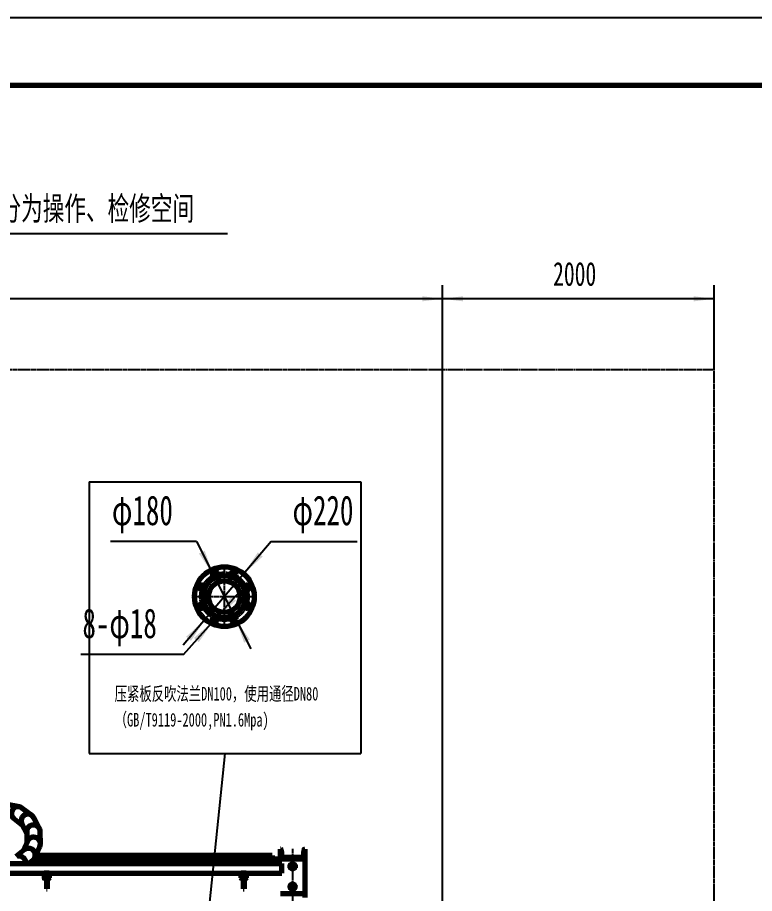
# Model space of a CAD drawing. Header units: millimetres. Extents: x -14850 to 14850, y -10500 to 10500.
# Drawn here: x -2473 to 2955, y 4052 to 10500 of the extents above; entities that cross this region are included whole.
import ezdxf

# ---------------------------------------------------------------- set-up
doc = ezdxf.new("R2010")
doc.units = ezdxf.units.MM
doc.linetypes.add('EB_DASHDOT', pattern=[39, 30, -3, 3, -3])
doc.linetypes.add('EB_DASHDOTDOT', pattern=[45, 30, -3, 3, -3, 3, -3])
for name, color, linetype, lineweight in [('CAXA0', 7, 'Continuous', 70), ('CAXA1', 1, 'EB_DASHDOT', 25), ('CAXA3', 7, 'Continuous', 25), ('CAXA4', 3, 'Continuous', 25)]:
    doc.layers.add(name, color=color, linetype=linetype, lineweight=lineweight)
doc.styles.add('标准', font='', dxfattribs={"width": 0.667})
doc.styles.get('标准').set_extended_font_data('NSimSun')
doc.dimstyles.new('标准', dxfattribs={"dimscale": 50, "dimtxt": 3.5, "dimasz": 3, "dimexe": 2, "dimexo": 0, "dimtad": 1, "dimdec": 1, "dimzin": 12, "dimdsep": 46, "dimtxsty": '标准', "dimcen": 0, "dimdle": 4, "dimaunit": 1, "dimazin": 2, "dimtfac": 1, "dimtdec": 3, "dimtmove": 0, "dimatfit": 3, "dimfxl": 0, "dimtolj": 1, "dimtzin": 0, "dimarcsym": 0})

# ---------------------------------------------------------------- blocks, each defined once
blk = doc.blocks.new('CAXBLOCK0', base_point=(14350, -10000))
at = {"layer": 'CAXA0', "linetype": 'Continuous', "lineweight": 70}
blk.add_line((14350, 10000), (-13600, 10000), dxfattribs=at)
at = {"layer": 'CAXA3', "linetype": 'Continuous', "lineweight": 25}
blk.add_line((-14850, 10500), (14850, 10500), dxfattribs=at)
blk = doc.blocks.new('CAXBLOCK154', base_point=(-2257.4, 4201.7))
at = {"layer": 'CAXA0'}
for p, q in [((-2277.4, 4196.7), (-2277.4, 4166.7)), ((-2273.4, 4193.7), (-2273.4, 4169.7)), ((-2242.4, 4201.7), (-2272.4, 4201.7)), ((-2245.4, 4197.7), (-2269.4, 4197.7)), ((-2241.4, 4169.7), (-2241.4, 4193.7)), ((-2237.4, 4166.7), (-2237.4, 4196.7)), ((-2272.4, 4161.7), (-2242.4, 4161.7)), ((-2269.4, 4165.7), (-2245.4, 4165.7)), ((-2260.4, 4161.7), (-2260.4, 4086.7)), ((-2254.4, 4161.7), (-2254.4, 4086.7)), ((-2260.4, 4086.7), (-2254.4, 4086.7))]:
    blk.add_line(p, q, dxfattribs=at)
for centre, radius, start, end in [((-2272.4, 4196.7), 5, 90, 180), ((-2269.4, 4193.7), 4, 90, 180), ((-2245.4, 4193.7), 4, 0, 90), ((-2242.4, 4196.7), 5, 0, 90), ((-2272.4, 4166.7), 5, 180, 270), ((-2269.4, 4169.7), 4, 180, 270), ((-2245.4, 4169.7), 4, 270, 0), ((-2242.4, 4166.7), 5, 270, 0)]:
    blk.add_arc(centre, radius, start, end, dxfattribs=at)
at = {"layer": 'CAXA1', "linetype": 'EB_DASHDOT', "lineweight": 25}
blk.add_line((-2257.4, 4205.8), (-2257.4, 4157.1), dxfattribs=at)
blk = doc.blocks.new('CAXBLOCK187', base_point=(-447.4, 4251.7))
at = {"layer": 'CAXA0'}
for p, q in [((-465.4, 4262.1), (-447.4, 4272.5)), ((-465.4, 4241.3), (-465.4, 4262.1)), ((-447.4, 4272.5), (-429.4, 4262.1)), ((-429.4, 4262.1), (-429.4, 4241.3)), ((-447.4, 4230.9), (-465.4, 4241.3)), ((-429.4, 4241.3), (-447.4, 4230.9))]:
    blk.add_line(p, q, dxfattribs=at)
blk.add_circle((-447.4, 4251.7), 18, dxfattribs=at)
at = {"layer": 'CAXA1', "linetype": 'EB_DASHDOT', "lineweight": 25}
for p, q in [((-447.4, 4227.9), (-447.4, 4275.5)), ((-468.4, 4251.7), (-426.4, 4251.7))]:
    blk.add_line(p, q, dxfattribs=at)
blk = doc.blocks.new('CAXBLOCK188', base_point=(-447.4, 4101.7))
at = {"layer": 'CAXA0'}
for p, q in [((-447.4, 4122.5), (-465.4, 4112.1)), ((-465.4, 4112.1), (-465.4, 4091.3)), ((-465.4, 4091.3), (-447.4, 4080.9)), ((-429.4, 4112.1), (-447.4, 4122.5)), ((-447.4, 4080.9), (-429.4, 4091.3)), ((-429.4, 4091.3), (-429.4, 4112.1))]:
    blk.add_line(p, q, dxfattribs=at)
blk.add_circle((-447.4, 4101.7), 18, dxfattribs=at)
at = {"layer": 'CAXA1', "linetype": 'EB_DASHDOT', "lineweight": 25}
for p, q in [((-468.4, 4101.7), (-426.4, 4101.7)), ((-447.4, 4125.5), (-447.4, 4077.9))]:
    blk.add_line(p, q, dxfattribs=at)
blk = doc.blocks.new('CAXBLOCK189', base_point=(-807.4, 4201.7))
at = {"layer": 'CAXA0'}
for p, q in [((-827.4, 4196.7), (-827.4, 4166.7)), ((-823.4, 4193.7), (-823.4, 4169.7)), ((-792.4, 4201.7), (-822.4, 4201.7)), ((-795.4, 4197.7), (-819.4, 4197.7)), ((-791.4, 4169.7), (-791.4, 4193.7)), ((-787.4, 4166.7), (-787.4, 4196.7)), ((-822.4, 4161.7), (-792.4, 4161.7)), ((-819.4, 4165.7), (-795.4, 4165.7)), ((-810.4, 4161.7), (-810.4, 4086.7)), ((-804.4, 4161.7), (-804.4, 4086.7)), ((-810.4, 4086.7), (-804.4, 4086.7))]:
    blk.add_line(p, q, dxfattribs=at)
for centre, radius, start, end in [((-822.4, 4196.7), 5, 90, 180), ((-819.4, 4193.7), 4, 90, 180), ((-795.4, 4193.7), 4, 0, 90), ((-792.4, 4196.7), 5, 0, 90), ((-822.4, 4166.7), 5, 180, 270), ((-819.4, 4169.7), 4, 180, 270), ((-795.4, 4169.7), 4, 270, 0), ((-792.4, 4166.7), 5, 270, 0)]:
    blk.add_arc(centre, radius, start, end, dxfattribs=at)
at = {"layer": 'CAXA1', "linetype": 'EB_DASHDOT', "lineweight": 25}
blk.add_line((-807.4, 4205.8), (-807.4, 4157.1), dxfattribs=at)
blk = doc.blocks.new('*D216')
at = {"layer": 'CAXA4', "linetype": 'Continuous', "lineweight": 25}
for points in [[(-1031, 6397.3), (-1136.7, 6553.9), (-1094.8, 6575.1)], [(-868.1, 6076.2), (-804.3, 5898.4), (-762.5, 5919.6)]]:
    blk.add_hatch(color=0, dxfattribs=at).paths.add_polyline_path(points, flags=0)
at = {"layer": 'CAXA4', "color": 0, "linetype": 'Continuous', "lineweight": 25}
for q in [(-1788.6, 6642.7), (-755.1, 5853.2)]:
    blk.add_line((-1155.4, 6642.7), q, dxfattribs=at)
at = {"layer": 'CAXA4', "color": 0, "linetype": 'Continuous', "lineweight": 25, "insert": (-1777.7, 6981.5), "char_height": 218.75, "attachment_point": 1, "style": '标准'}
blk.add_mtext('\\fNSimSun|b0|i0|p34;φ180', dxfattribs=at)
blk = doc.blocks.new('*D217')
at = {"layer": 'CAXA4', "linetype": 'Continuous', "lineweight": 25}
for points in [[(-1006.4, 6083.9), (-863.9, 6207.9), (-898.8, 6239.2)], [(-1030.4, 6057.1), (-1138.1, 5901.8), (-1173, 5933)]]:
    blk.add_hatch(color=0, dxfattribs=at).paths.add_polyline_path(points, flags=0)
at = {"layer": 'CAXA4', "color": 0, "linetype": 'Continuous', "lineweight": 25}
for q in [(-839.6, 6270.1), (-2005.8, 5811)]:
    blk.add_line((-1250.8, 5811), q, dxfattribs=at)
at = {"layer": 'CAXA4', "color": 0, "linetype": 'Continuous', "lineweight": 25, "insert": (-1994.9, 6149.8), "char_height": 218.75, "attachment_point": 1, "style": '标准'}
blk.add_mtext('\\fNSimSun|b0|i0|p34;8-φ18', dxfattribs=at)
blk = doc.blocks.new('*D218')
at = {"layer": 'CAXA4', "linetype": 'Continuous', "lineweight": 25}
for points in [[(-807.1, 6404.4), (-703.6, 6562.5), (-667.8, 6532.1)], [(-1092, 6069.1), (-1231.3, 5941.4), (-1195.5, 5911)]]:
    blk.add_hatch(color=0, dxfattribs=at).paths.add_polyline_path(points, flags=0)
at = {"layer": 'CAXA4', "color": 0, "linetype": 'Continuous', "lineweight": 25}
for q in [(-1253.9, 5878.6), (28.6, 6642.7)]:
    blk.add_line((-604.6, 6642.7), q, dxfattribs=at)
at = {"layer": 'CAXA4', "color": 0, "linetype": 'Continuous', "lineweight": 25, "insert": (-447.8, 6981.5), "char_height": 218.75, "attachment_point": 1, "style": '标准'}
blk.add_mtext('\\fNSimSun|b0|i0|p34;φ220', dxfattribs=at)
blk = doc.blocks.new('*D846')
at = {"layer": 'CAXA4', "linetype": 'Continuous', "lineweight": 25}
blk.add_hatch(color=0, dxfattribs=at).paths.add_polyline_path([(-4194.1, 7915.7), (-4087.2, 8022.7), (-4116.9, 8045.7)], flags=0)
at = {"layer": 'CAXA4', "color": 0, "linetype": 'Continuous', "lineweight": 25}
for p, q in [((-4194.1, 7915.7), (-3420.6, 8911.1)), ((-3420.6, 8911.1), (-926.8, 8911.1))]:
    blk.add_line(p, q, dxfattribs=at)
at = {"layer": 'CAXA4', "color": 0, "linetype": 'Continuous', "lineweight": 25, "insert": (-3401.9, 9182.1), "char_height": 175, "attachment_point": 1, "style": '标准'}
blk.add_mtext('\\fNSimSun|b0|i0|p34;双点划线部分为操作、检修空间', dxfattribs=at)
blk = doc.blocks.new('*D869')
at = {"layer": 'CAXA4', "linetype": 'Continuous', "lineweight": 25}
for points in [[(-11382.4, 8429.3), (-11232.4, 8448.1), (-11232.4, 8410.6)], [(657.6, 8429.3), (507.6, 8448.1), (507.6, 8410.6)]]:
    blk.add_hatch(color=0, dxfattribs=at).paths.add_polyline_path(points, flags=0)
at = {"layer": 'CAXA4', "color": 0, "linetype": 'Continuous', "lineweight": 25}
for p, q in [((-11382.4, 3016.7), (-11382.4, 8529.3)), ((657.6, 3326.7), (657.6, 8529.3)), ((657.6, 8429.3), (-11382.4, 8429.3))]:
    blk.add_line(p, q, dxfattribs=at)
at = {"layer": 'CAXA4', "color": 0, "linetype": 'Continuous', "lineweight": 25, "insert": (-5597.3, 8700.3), "char_height": 175, "attachment_point": 1, "style": '标准'}
blk.add_mtext('\\fNSimSun|b0|i0|p34;12040', dxfattribs=at)
blk = doc.blocks.new('*D870')
at = {"layer": 'CAXA4', "linetype": 'Continuous', "lineweight": 25}
for points in [[(657.6, 8429.3), (807.6, 8448.1), (807.6, 8410.6)], [(2657.6, 8429.3), (2507.6, 8448.1), (2507.6, 8410.6)]]:
    blk.add_hatch(color=0, dxfattribs=at).paths.add_polyline_path(points, flags=0)
at = {"layer": 'CAXA4', "color": 0, "linetype": 'Continuous', "lineweight": 25}
for p, q in [((657.6, 3326.7), (657.6, 8529.3)), ((2657.6, 7906.7), (2657.6, 8529.3)), ((2657.6, 8429.3), (657.6, 8429.3))]:
    blk.add_line(p, q, dxfattribs=at)
at = {"layer": 'CAXA4', "color": 0, "linetype": 'Continuous', "lineweight": 25, "insert": (1471.5, 8700.3), "char_height": 175, "attachment_point": 1, "style": '标准'}
blk.add_mtext('\\fNSimSun|b0|i0|p34;2000', dxfattribs=at)

msp = doc.modelspace()

# ---------------------------------------------------------------- linework, layer by layer
at = {"layer": 'CAXA0'}
for p, q in [((-2458.9, 4689.01), (-2547.25, 4706.14)), ((-2366.43, 4625.74), (-2438.33, 4679.88)), ((-2498.48, 4599.99), (-2435.79, 4552.79)), ((-2382.41, 4637.77), (-2384.92, 4634.44)), ((-2311.08, 4528.34), (-2351.96, 4608.52)), ((-2440.05, 4561.22), (-2442.56, 4557.89)), ((-2441.05, 4563.09), (-2405.4, 4493.18)), ((-2405.6, 4504.75), (-2404.22, 4426.28)), ((-2304.03, 4416.52), (-2305.62, 4506.51)), ((-2399.33, 4436.77), (-2432.49, 4365.64)), ((-2400.19, 4434.83), (-2404.37, 4434.76)), ((-2346.72, 4312.94), (-2308.69, 4394.51)), ((-2304.38, 4436.52), (-2308.56, 4436.45)), ((-2423.5, 4372.92), (-2484.49, 4323.53)), ((-2425.12, 4371.56), (-2428.91, 4373.32)), ((-1918.4, 4331.67), (-2342.09, 4331.67)), ((-2338.27, 4331.07), (-2342.05, 4332.83)), ((-1026.43, 4331.67), (-1918.4, 4331.67)), ((-597.38, 4331.67), (-1026.43, 4331.67)), ((-597.38, 4331.67), (-597.38, 4307.27)), ((-537.38, 4306.67), (-537.38, 4376.67)), ((-534.63, 4376.67), (-537.38, 4376.67)), ((-537.38, 4376.67), (-537.38, 4307.27)), ((-537.38, 4341.67), (-526.43, 4341.67)), ((-524.77, 4325.13), (-529.46, 4371.99)), ((-365.3, 4371.99), (-369.98, 4325.13)), ((-368.33, 4341.67), (-357.38, 4341.67)), ((-360.12, 4376.67), (-357.38, 4376.67)), ((-357.38, 4376.67), (-357.38, 4021.67)), ((-357.38, 4306.67), (-357.38, 4376.67)), ((-9008.22, 4271.67), (-1918.4, 4271.67)), ((-2389.62, 4271.67), (-2360.56, 4295.2)), ((-2349.82, 4307.27), (-1918.4, 4307.27)), ((-1918.4, 4307.27), (-1026.43, 4307.27)), ((-1918.4, 4271.67), (-1026.43, 4271.67)), ((-1026.43, 4307.27), (-359.3, 4307.27)), ((-1026.43, 4271.67), (-527.38, 4271.67)), ((-527.38, 4201.67), (-527.38, 4271.67)), ((-380.43, 4315.67), (-514.33, 4315.67)), ((-357.38, 4301.67), (-357.38, 4051.67)), ((-10547.38, 4201.67), (-1918.4, 4201.67)), ((-1918.4, 4201.67), (-1026.43, 4201.67)), ((-1398.4, 4201.67), (-1026.43, 4201.67)), ((-1026.43, 4201.67), (-957.38, 4201.67)), ((-1026.43, 4201.67), (-527.38, 4201.67)), ((-537.38, 4051.67), (-357.38, 4051.67))]:
    msp.add_line(p, q, dxfattribs=at)
for centre, radius in [((-949.55, 6236.77), 220), ((-949.55, 6236.77), 156), ((-1018.43, 6403.06), 18), ((-880.67, 6403.06), 18), ((-1115.85, 6305.65), 18), ((-949.55, 6236.77), 116), ((-783.25, 6305.65), 18), ((-1115.85, 6167.88), 18), ((-783.25, 6167.88), 18), ((-1018.43, 6070.47), 18), ((-880.67, 6070.47), 18)]:
    msp.add_circle(centre, radius, dxfattribs=at)
for centre, radius, start, end in [((-2468.41, 4639.94), 50, 53.020532, 233.020532), ((-2396.5, 4585.81), 50, 27.01557, 207.01557), ((-2355.61, 4505.63), 50, 1.010511, 181.010511), ((-2354.01, 4415.64), 50, 335.005549, 155.005549), ((-2461.97, 4277.41), 50, 353.409353, 102.995527), ((-2392.03, 4334.06), 50, 309.00049, 129.00049), ((-534.63, 4371.47), 5.2, 5.710593, 90), ((-514.33, 4326.17), 10.5, 185.710593, 270), ((-380.43, 4326.17), 10.5, 270, 354.289407), ((-360.12, 4371.47), 5.2, 90, 174.289407)]:
    msp.add_arc(centre, radius, start, end, dxfattribs=at)
at = {"layer": 'CAXA1', "linetype": 'EB_DASHDOT', "lineweight": 25}
for p, q in [((-949.55, 6010.77), (-949.55, 6462.77)), ((-1175.55, 6236.77), (-723.55, 6236.77)), ((-447.38, 4379.67), (-447.38, 3426.63))]:
    msp.add_line(p, q, dxfattribs=at)
at = {"layer": 'CAXA1', "color": 1, "linetype": 'EB_DASHDOT', "lineweight": 25}
for p, q in [((-1918.4, 4328.67), (-2342.32, 4328.67)), ((-1026.43, 4328.67), (-1918.4, 4328.67)), ((-597.38, 4328.67), (-1026.43, 4328.67))]:
    msp.add_line(p, q, dxfattribs=at)
at = {"layer": 'CAXA1', "linetype": 'EB_DASHDOT', "lineweight": 25}
msp.add_circle((-949.55, 6236.77), 180, dxfattribs=at)
at = {"layer": 'CAXA3', "color": 5, "linetype": 'EB_DASHDOTDOT', "lineweight": 25}
for p, q in [((2657.62, 7906.7), (-13382.38, 7906.7)), ((2657.62, 976.67), (2657.62, 7906.7))]:
    msp.add_line(p, q, dxfattribs=at)
at = {"layer": 'CAXA3', "color": 5, "linetype": 'Continuous', "lineweight": 25}
for p, q in [((-1918.4, 4324.92), (-2342.87, 4324.92)), ((-1026.43, 4324.92), (-1918.4, 4324.92)), ((-597.38, 4324.92), (-1026.43, 4324.92))]:
    msp.add_line(p, q, dxfattribs=at)
at = {"layer": 'CAXA4'}
for p, q in [((-1944.4, 7082.25), (-1944.4, 5082.25)), ((-1944.4, 7082.25), (55.6, 7082.25)), ((55.6, 7082.25), (55.6, 5082.25)), ((-1944.4, 5082.25), (55.6, 5082.25)), ((-1944.4, 5082.25), (55.6, 5082.25)), ((-1186.38, 2726.65), (-944.4, 5082.25))]:
    msp.add_line(p, q, dxfattribs=at)

# ---------------------------------------------------------------- block references
at = {"layer": 'CAXA0'}
for name, p in [('CAXBLOCK0', (14350, -10000)), ('CAXBLOCK187', (-447.38, 4251.67)), ('CAXBLOCK154', (-2257.38, 4201.67)), ('CAXBLOCK189', (-807.38, 4201.67)), ('CAXBLOCK188', (-447.38, 4101.67))]:
    msp.add_blockref(name, p, dxfattribs=at)
at = {"layer": 'CAXA4'}
msp.add_blockref('*D846', (0, 0), dxfattribs=at)

# ---------------------------------------------------------------- texts
at = {"layer": 'CAXA4', "linetype": 'Continuous', "lineweight": 25, "char_height": 100, "attachment_point": 1, "style": '标准'}
for s, insert in [('\\fNSimSun|b0|i0|p34;压紧板反吹法兰DN100，使用通径DN80', (-1757.48, 5572.26)), ('\\fNSimSun|b0|i0|p34;（GB/T9119-2000,PN1.6Mpa)', (-1757.48, 5380.46))]:
    msp.add_mtext(s, dxfattribs=dict(at, insert=insert))

# ---------------------------------------------------------------- dimensions: what is measured, and where the dimension line sits
at = {"layer": 'CAXA4'}
dim = msp.add_linear_dim(base=(-5362.38, 8429.33), p1=(657.62, 3326.67), p2=(-11382.38, 3016.67), text='\\fNSimSun;12040', dimstyle='标准', dxfattribs=at)
dim.commit()
dim.dimension.update_dxf_attribs({"geometry": '*D869', "text_midpoint": (-5362.38, 8580.46)})
dim = msp.add_linear_dim(base=(1657.62, 8429.33), p1=(2657.62, 7906.7), p2=(657.62, 3326.67), angle=180, text='\\fNSimSun;2000', dimstyle='标准', dxfattribs=at)
dim.commit()
dim.dimension.update_dxf_attribs({"geometry": '*D870', "text_midpoint": (1657.62, 8580.46)})
at = {"layer": 'CAXA4', "color": 7}
for p1, p2, text, picture, middle in [((-868.15, 6076.22), (-1030.95, 6397.31), '\\fNSimSun;φ180', '*D216', (-1544.95, 6831.65)), ((-1091.99, 6069.1), (-807.11, 6404.43), '\\fNSimSun;φ220', '*D218', (-215.09, 6831.65)), ((-1006.42, 6083.88), (-1030.44, 6057.06), '\\fNSimSun;8-φ18', '*D217', (-1701.26, 5999.95))]:
    dim = msp.add_diameter_dim_2p(p1=p1, p2=p2, text=text, dimstyle='标准', dxfattribs=at)
    dim.commit()
    dim.dimension.update_dxf_attribs({"geometry": picture, "text_midpoint": middle})

doc.saveas('drawing.dxf')
